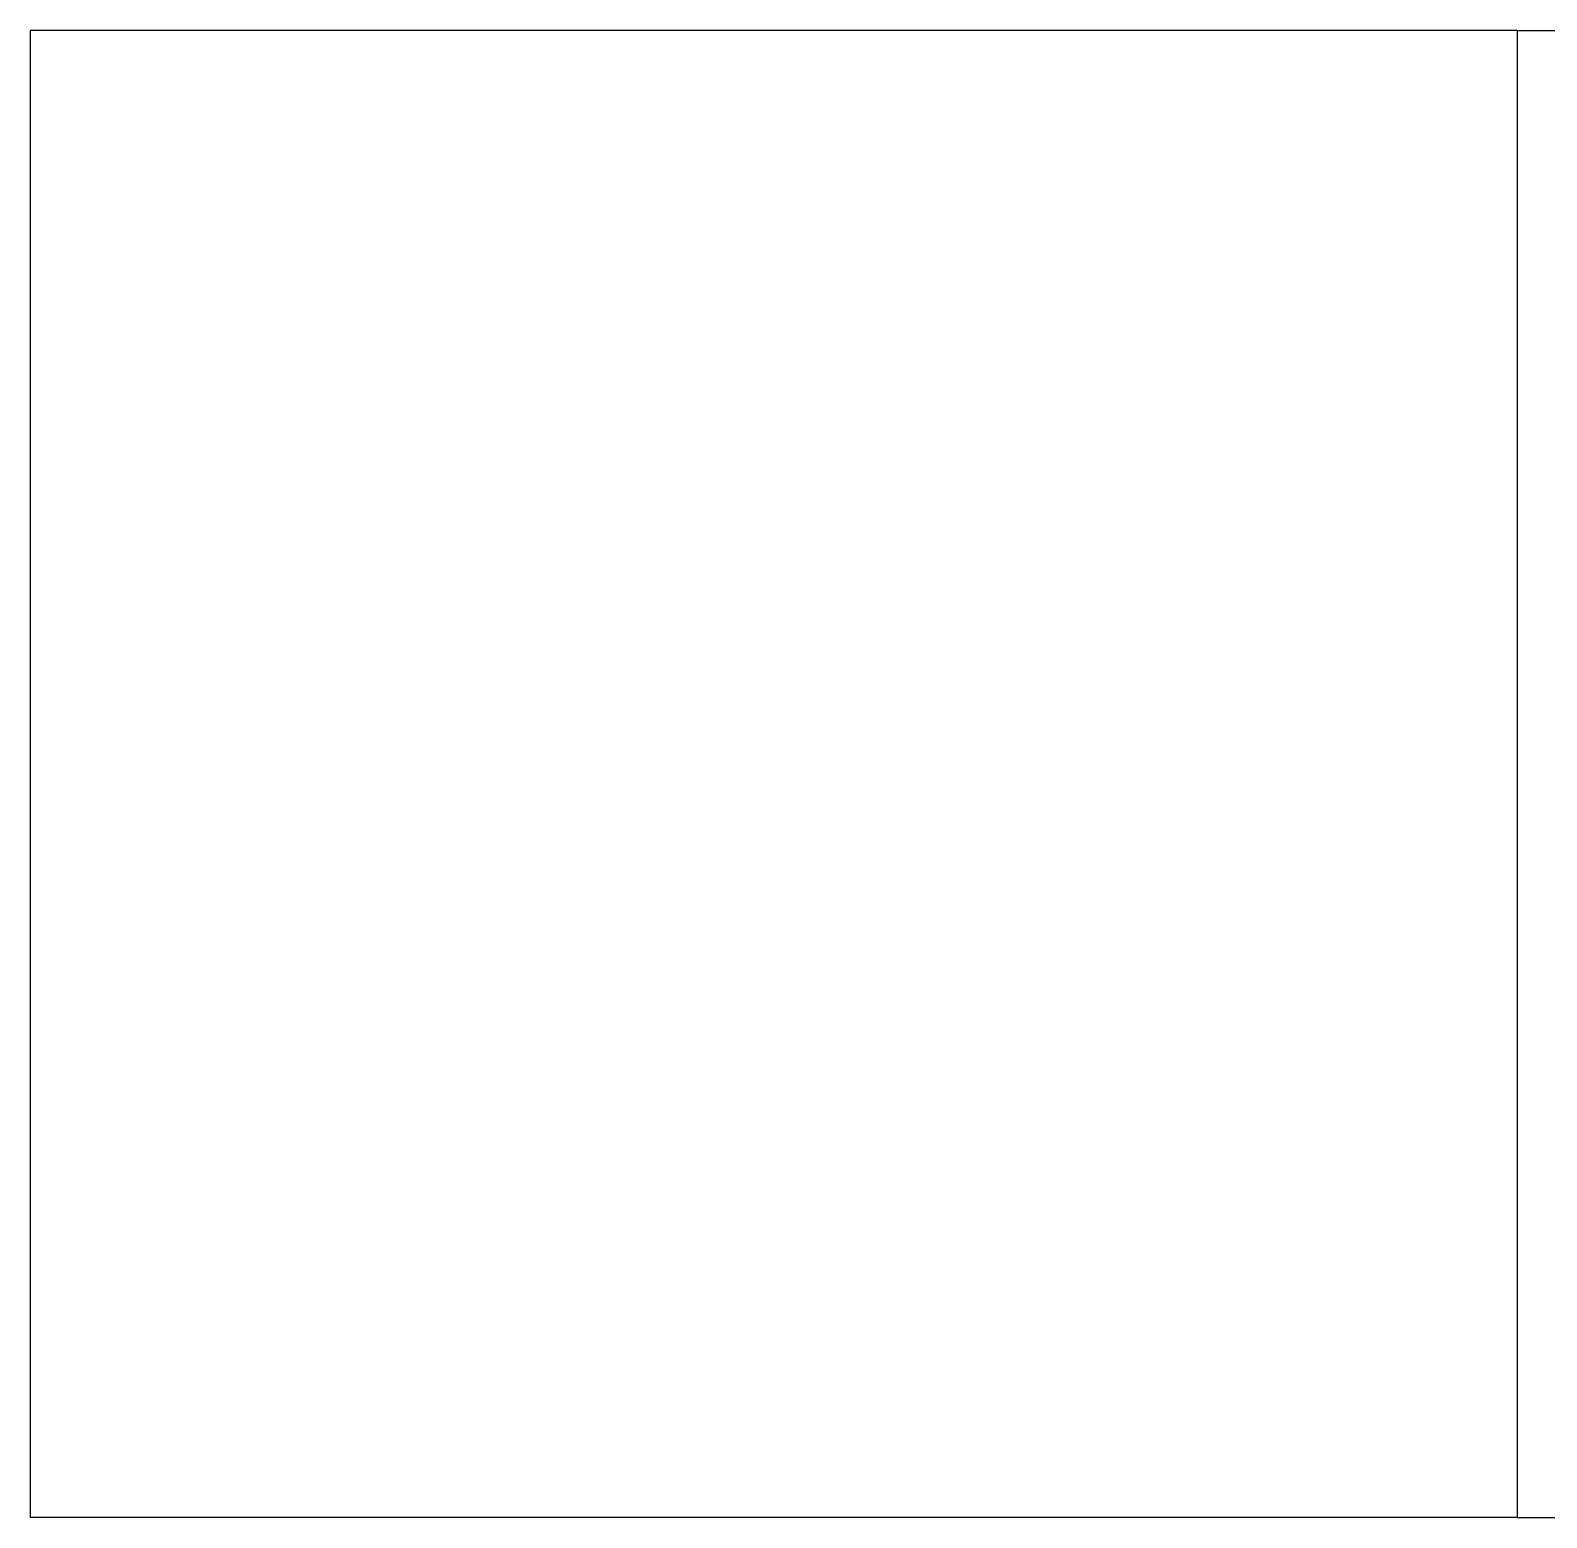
# Model space of a CAD drawing. Extents: x 48 to 477, y 349 to 486.
# Drawn here: x 48.4 to 188.2, y 349.1 to 486.2 of the extents above; entities that cross this region are included whole.
import ezdxf

# ---------------------------------------------------------------- set-up
doc = ezdxf.new("R2010")
doc.units = 0
doc.layers.get('0').update_dxf_attribs({"linetype": 'CONTINUOUS'})

msp = doc.modelspace()

# ---------------------------------------------------------------- linework, layer by layer
for p, q in [((48.370375, 486.161898), (48.370375, 349.088898)), ((185.443375, 486.161898), (48.370375, 486.161898)), ((185.443375, 486.161898), (322.516375, 486.161898)), ((185.443375, 486.161898), (185.443375, 349.088898)), ((185.443375, 349.088898), (48.370375, 349.088898)), ((185.443375, 349.088898), (322.516375, 349.088898))]:
    msp.add_line(p, q)

doc.saveas('drawing.dxf')
